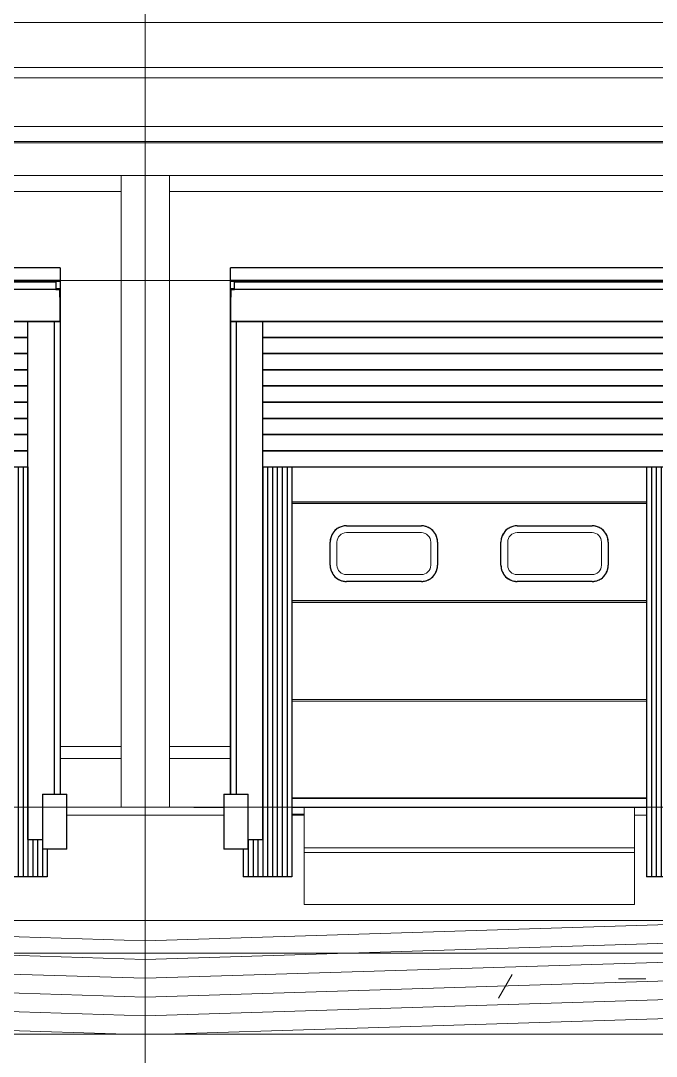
# Model space of a CAD drawing. Extents: x 692141 to 693595, y 1492301 to 1494225.
# Drawn here: x 692387.49 to 692391.41, y 1492374.68 to 1492381.07 of the extents above; entities that cross this region are included whole.
import ezdxf

# ---------------------------------------------------------------- set-up
doc = ezdxf.new("R2010")
doc.units = 0
doc.header["$MEASUREMENT"] = 0
for name, pattern in [('Centre', [7937.5, 1587.5, -1190.625, 3968.75, -1190.625]), ('Grid Line', [5556.25, 3175, -793.75, 793.75, -793.75]), ('Čárka', [3175, 1587.5, -1587.5])]:
    doc.linetypes.add(name, pattern=pattern)
for name, color, linetype, lineweight in [('A-COLS', 52, 'Continuous', 5), ('A-DETL-GENF', 92, 'Continuous', 5), ('A-FLOR', 192, 'Continuous', 5), ('A-FLOR-LEVL', 8, 'Grid Line', 5), ('A-GENM', 13, 'Continuous', 5), ('A-WALL-PATT', 111, 'Continuous', 5), ('S-BEAM', 12, 'Continuous', 5), ('S-GRID', 1, 'Continuous', 5)]:
    doc.layers.add(name, color=color, linetype=linetype, lineweight=lineweight)
doc.layers.add('A-DOOR', color=2, linetype='Continuous')
pattern_1 = [(0, (212730.054, 1200), (4064, 1016), [167.64, -2880.36, 167.64, -2880.36, -16256]), (0, (212730.054, 1200), (4064, 1016), [-6096, 167.64, -5928.36, 167.64, -2880.36, -7112]), (0, (212730.054, 1200), (4064, 1016), [-15240, 167.64, -1864.36, 167.64, -4912.36]), (120, (214254.054, 1708), (-2911.881810244989, 3011.527240979959), [167.64, -2880.36, 167.64, -2880.36, -16256]), (120, (214254.054, 1708), (-2911.881810244989, 3011.527240979959), [-6095.999999999999, 167.64, -5928.359999999999, 167.64, -2880.36, -7111.999999999999]), (120, (214254.054, 1708), (-2911.881810244989, 3011.527240979959), [-15240, 167.64, -1864.36, 167.64, -4912.359999999999]), (240, (214762.054, 3740), (-1152.118189755009, -4027.527240979959), [167.64, -2880.36, 167.64, -2880.36, -16256]), (240, (214762.054, 3740), (-1152.118189755009, -4027.527240979959), [-6096, 167.64, -5928.36, 167.64, -2880.36, -7112]), (240, (214762.054, 3740), (-1152.118189755009, -4027.527240979959), [-15240, 167.64, -1864.36, 167.64, -4912.36])]

# ---------------------------------------------------------------- blocks, each defined once
blk = doc.blocks.new('HAVI-DC_R19_AR_120_STRUCTURE_rvt-2-500_ELEVATION 4')
at = {"layer": 'S-BEAM'}
h = blk.add_hatch(dxfattribs=at)
h.set_pattern_fill('FP_109', color=256, style=0, pattern_type=2)
h.set_pattern_definition(pattern_1)
h.paths.add_polyline_path([(134637.418784823, 5200.000000000931), (138349.6363114673, 5200.000000000931), (138349.6363114673, 5300.068639883461), (130649.6363114673, 5300.068639883461), (130649.6363114673, 5200.000000000931), (134114.1084920922, 5200.000000000931)], flags=0)
h = blk.add_hatch(dxfattribs=at)
h.set_pattern_fill('FP_109', color=256, style=0, pattern_type=2)
h.set_pattern_definition(pattern_1)
h.paths.add_polyline_path([(130499.6363114689, 0), (138499.6363114754, 0), (138499.6363114754, 500.0000000013763), (130499.6363114689, 500.0000000013763)], flags=0)
h.paths.add_polyline_path([(132020.8673211689, 700.0000000014002), (138499.6363114754, 700.0000000014002), (138499.6363114754, 1400.00000000138), (138014.7863138007, 1400.00000000138), (138014.7863138007, 1139.999999997003), (137894.7863138007, 1139.999999997003), (137894.7863138007, 969.9999999969727), (137594.7863138007, 969.9999999969727), (137594.7863138007, 1400.00000000138), (137519.7546187947, 1400.00000000138), (137519.7546187947, 799.9999999999914), (135479.7546187947, 799.9999999999914), (135479.7546187947, 1400.00000000138), (135404.7863138007, 1400.00000000138), (135404.7863138007, 969.9999999969727), (135104.7863138007, 969.9999999969727), (135104.7863138007, 1139.999999997003), (134984.7863138007, 1139.999999997003), (134984.7863138007, 1400.00000000138), (134014.7863138008, 1400.00000000138), (134014.7863138008, 1139.999999997003), (133894.7863138007, 1139.999999997003), (133894.7863138007, 969.9999999969727), (133594.7863138007, 969.9999999969727), (133590.7981993614, 1400.00000000138), (133519.636311469, 1400.00000000138), (133519.636311469, 799.9999999999914), (131479.6363114689, 799.9999999999914), (131479.6363114689, 1400.00000000138), (131404.7863138008, 1400.00000000138), (131404.7863138008, 969.9999999969727), (131104.7863138008, 969.9999999969727), (131104.7863138008, 1139.999999997003), (130984.7863138007, 1139.999999997003), (130984.7863138007, 1400.00000000138), (130499.6363114689, 1400.00000000138), (130499.6363114689, 700.0000000014002), (131381.6363114702, 700.0000000014002)], flags=0)
at = {"layer": 'S-BEAM', "color": 7}
for p, q in [((122649.6363114721, 5200.000000000933), (130349.6363114673, 5200.000000000933)), ((130649.6363114673, 5200.000000000933), (138349.6363114674, 5200.000000000933)), ((130014.6363114675, 1400.000000001379), (130499.6363114689, 1400.000000001379)), ((130499.6363114689, 700.0000000013845), (130499.6363114689, 1400.000000001379)), ((130499.6363114689, 1400.000000001379), (130984.7863138008, 1400.000000001379)), ((130499.6363114689, 1400.000000001379), (130499.6363114689, 700.0000000013845)), ((131404.7863138008, 1400.000000001379), (131479.636311469, 1400.000000001379)), ((131479.636311469, 800.0000000000101), (131479.636311469, 1400.000000001379)), ((133519.636311469, 1400.000000001379), (133590.7981993614, 1400.000000001379)), ((133519.636311469, 1400.000000001379), (133519.636311469, 800.0000000000101)), ((133519.636311469, 800.0000000000101), (131479.636311469, 800.0000000000101)), ((130499.6363114689, -7.749267894041622e-12), (130499.6363114689, 500.0000000013739)), ((130499.6363114689, 500.0000000013739), (130499.6363114689, -7.580069905088748e-12))]:
    blk.add_line(p, q, dxfattribs=at)
blk = doc.blocks.new('M_Rectangular Column - 300 x 300mm-1115310-500_ELEVATION 4')
at = {"layer": 'A-COLS'}
for p, q in [((162349.6363114674, 5300.068616973535), (162349.6363114674, 1400.000000001371)), ((162649.6363114674, 1400.000000001371), (162649.6363114674, 5300.068616973536)), ((162649.6363114674, 1400.000000001371), (162349.6363114674, 1400.000000001371))]:
    blk.add_line(p, q, dxfattribs=at)
blk = doc.blocks.new('Column Center Mark - Column Center Mark-439589-500_ELEVATION 4')
at = {"layer": 'A-DETL-GENF', "lineweight": 9}
for p, q in [((43649.75461878071, 74.99999999996534), (43649.75461878071, -75.00000000003465)), ((43574.75461878071, -3.465174813754857e-11), (43724.75461878071, -3.465174813754857e-11))]:
    blk.add_line(p, q, dxfattribs=at)
blk = doc.blocks.new('Door_ASSA-ABLOY DS6070B Inflatable shelter - Insulated wall-254569-500_ELEVATION 4')
at = {"layer": 'A-DOOR', "color": 47}
for p, q in [((127024.6363114675, 4652.807871864885), (127024.6363114675, 4729.999999996988)), ((129974.6363114675, 4729.999999996979), (127024.6363114675, 4729.999999996988)), ((129974.6363114675, 4729.999999996979), (129974.6363114675, 4652.807871864876)), ((127023.6363114675, 4649.999999996991), (127023.6363114675, 4598.999999996989)), ((127024.6363114675, 4647.691042939573), (127024.6363114675, 4652.807871864885)), ((127024.6363114675, 4652.807871864885), (129974.6363114675, 4652.807871864876)), ((127024.6363114675, 4644.684469772975), (127024.6363114675, 4647.691042939573)), ((129974.6363114675, 4647.691042939563), (127024.6363114675, 4647.691042939573)), ((129974.6363114675, 4644.684469772965), (127024.6363114675, 4644.684469772974)), ((127049.6363114675, 4598.999999996989), (127049.6363114675, 4647.69104293955)), ((129947.6363114675, 4641.364026622491), (127049.6363114675, 4641.364026622491)), ((129947.6363114675, 4647.691042939549), (129947.6363114675, 4598.999999997001)), ((129974.6363114675, 4652.807871864876), (129974.6363114675, 4647.691042939563)), ((129974.6363114675, 4647.691042939563), (129974.6363114675, 4644.684469772965)), ((129975.6363114675, 4598.999999997001), (129975.6363114675, 4649.999999996992)), ((127049.6363114675, 4598.99999999699), (127023.6363114675, 4598.99999999699)), ((127023.6363114675, 4598.999999996989), (127023.6363114675, 4538.99999999699)), ((127023.6363114675, 4538.99999999699), (127027.6363114675, 4538.99999999699)), ((127024.6363114675, 4547.999999996992), (127024.6363114675, 1479.999999996993)), ((127024.6363114675, 1479.999999996995), (127024.6363114675, 4538.999999997)), ((127027.6363114675, 4598.99999999703), (127027.6363114675, 4547.999999997031)), ((127027.6363114675, 4547.999999997032), (127027.6363114675, 4598.999999997029)), ((127027.6363114675, 4538.99999999699), (127027.6363114675, 4595.99999999699)), ((127027.6363114675, 4595.99999999699), (127049.4195402261, 4595.99999999699)), ((127027.6363114675, 4397.999999996989), (127027.6363114675, 4595.99999999699)), ((129971.6363114675, 4595.999999996991), (127027.6363114675, 4595.999999996991)), ((127049.6363114675, 4595.99999999699), (127049.6363114675, 4598.999999996989)), ((129975.6363114675, 4598.999999997001), (129947.6363114675, 4598.999999997001)), ((129947.6363114675, 4598.999999997001), (129947.6363114675, 4595.999999997001)), ((129947.6363114675, 4595.999999997001), (129971.6363114675, 4595.999999997001)), ((129971.6363114675, 4598.99999999703), (129971.6363114675, 4547.999999997031)), ((129971.6363114675, 4547.999999997032), (129971.6363114675, 4598.999999997029)), ((129971.6363114675, 4595.999999997001), (129971.6363114675, 4538.999999996992)), ((129971.6363114675, 4595.99999999699), (129971.6363114675, 4397.999999996989)), ((129971.6363114675, 4538.999999996991), (129975.6363114675, 4538.999999996991)), ((129974.6363114675, 4547.999999996992), (129974.6363114675, 1479.999999996993)), ((129974.6363114675, 4538.999999997), (129974.6363114675, 1479.999999996996)), ((129975.6363114675, 4538.999999996991), (129975.6363114675, 4598.999999997001)), ((127027.6363114675, 4394.999999996989), (127027.6363114675, 4397.999999996989)), ((129971.6363114675, 4397.999999996989), (127027.6363114675, 4397.999999996989)), ((129971.6363114675, 4397.999999996989), (127027.6363114675, 4397.999999996989)), ((129971.6363114675, 4394.99999999699), (127027.6363114675, 4394.99999999699)), ((127061.642967541, 1479.999999996993), (127061.642967541, 4394.999999996971)), ((129937.6296553938, 4394.999999996971), (129937.6296553938, 1479.999999996993)), ((129971.6363114675, 4397.999999996989), (129971.6363114675, 4394.999999996989)), ((126984.6363114675, 1479.999999996995), (127134.6363114675, 1479.999999996994)), ((126984.6363114675, 1479.999999996995), (126984.6363114675, 1139.999999996994)), ((127134.6363114675, 1139.999999996994), (127134.6363114675, 1479.999999996995)), ((129864.6363114675, 1479.999999997002), (130014.6363114675, 1479.999999997002)), ((129864.6363114675, 1479.999999997002), (129864.6363114675, 1139.999999997)), ((130014.6363114675, 1139.999999997), (130014.6363114675, 1479.999999997002)), ((127134.6363114675, 1139.999999996994), (126984.6363114675, 1139.999999996994)), ((130014.6363114675, 1139.999999997), (129864.6363114675, 1139.999999996999))]:
    blk.add_line(p, q, dxfattribs=at)
at = {"layer": 'A-DOOR', "color": 117}
for p, q in [((127027.6363114675, 4547.999999996993), (127027.6363114675, 4598.999999997008)), ((127027.6363114675, 4582.68366976728), (127027.6363114675, 4598.999999997009)), ((127027.6363114675, 4556.584353991191), (127027.6363114675, 4582.68366976728)), ((129971.6363114675, 4598.999999997011), (129971.6363114675, 4547.999999996998)), ((129971.6363114675, 4598.999999996999), (129971.6363114675, 4582.68366976727)), ((129971.6363114675, 4582.68366976727), (129971.6363114675, 4556.584353991181)), ((127224.6363114675, 1199.999999996987), (127224.6363114675, 4394.999999997)), ((129774.6363114675, 1199.999999996988), (129774.6363114675, 4394.99999999696)), ((127134.6363114675, 1199.999999996987), (127224.6363114675, 1199.999999996987)), ((129774.6363114675, 1199.999999996988), (129864.6363114675, 1199.999999996988))]:
    blk.add_line(p, q, dxfattribs=at)
at = {"layer": 'A-DOOR', "color": 130}
for p, q in [((129774.6363114674, 4299.99999999708), (127224.6363114674, 4299.99999999708)), ((127224.6363114674, 4299.999999997044), (129774.6363114674, 4299.999999997044)), ((129774.6363114674, 4199.999999997067), (127224.6363114674, 4199.999999997067)), ((127224.6363114674, 4199.999999997067), (129774.6363114674, 4199.999999997067)), ((129774.6363114674, 4099.999999997055), (127224.6363114674, 4099.999999997055)), ((127224.6363114674, 4099.999999997055), (129774.6363114674, 4099.999999997055)), ((129774.6363114674, 3999.999999997044), (127224.6363114674, 3999.999999997044)), ((127224.6363114674, 3999.999999997044), (129774.6363114674, 3999.999999997044)), ((129774.6363114674, 3899.999999997066), (127224.6363114674, 3899.999999997066)), ((127224.6363114674, 3899.999999997066), (129774.6363114674, 3899.999999997066)), ((129774.6363114674, 3799.999999997089), (127224.6363114674, 3799.999999997089)), ((127224.6363114674, 3799.999999997054), (129774.6363114674, 3799.999999997054)), ((129774.6363114674, 3699.999999997077), (127224.6363114674, 3699.999999997077)), ((127224.6363114674, 3699.999999997077), (129774.6363114674, 3699.999999997077)), ((129774.6363114674, 3599.999999997065), (127224.6363114674, 3599.999999997065)), ((127224.6363114674, 3599.999999997065), (129774.6363114674, 3599.999999997065)), ((127224.6363114675, 3500.073277789998), (127224.6363114675, 969.9999999969889)), ((127224.6363114675, 3500.073277789998), (127224.6363114675, 969.9999999969889)), ((127224.6363114674, 3499.999999997088), (129774.6363114674, 3499.999999997088)), ((127254.6363114675, 3500.091597238241), (127254.6363114675, 1400.000000001407)), ((127254.6363114675, 3500.091597238241), (127254.6363114675, 969.9999999969889)), ((127284.6363114675, 3500.109916686441), (127284.6363114675, 969.9999999969879)), ((127284.6363114675, 3500.109916686441), (127284.6363114675, 969.9999999969889)), ((127314.6363114675, 3500.128236134684), (127314.6363114675, 1400.000000001406)), ((127314.6363114675, 3500.128236134684), (127314.6363114675, 969.9999999969879)), ((127344.6363114675, 3500.146555582926), (127344.6363114675, 969.9999999969879)), ((127344.6363114675, 3500.146555582926), (127344.6363114675, 969.9999999969879)), ((127374.6363114675, 3500.16487503117), (127374.6363114675, 1400.000000001406)), ((127374.6363114675, 3500.16487503117), (127374.6363114675, 969.9999999969879)), ((127404.6363114675, 3500.18319447937), (127404.6363114675, 969.9999999969879)), ((129594.6363114675, 3499.99999999706), (129594.6363114675, 969.9999999969803)), ((129624.6363114675, 3499.99999999706), (129624.6363114675, 969.9999999969803)), ((129624.6363114675, 3499.99999999706), (129624.6363114675, 1400.000000001399)), ((129654.6363114675, 3499.99999999706), (129654.6363114675, 969.9999999969803)), ((129654.6363114675, 3499.99999999706), (129654.6363114675, 969.9999999969803)), ((129684.6363114675, 3499.99999999706), (129684.6363114675, 969.9999999969803)), ((129684.6363114675, 3499.99999999706), (129684.6363114675, 1400.000000001399)), ((129714.6363114675, 3499.99999999706), (129714.6363114675, 969.9999999969803)), ((129714.6363114675, 3499.99999999706), (129714.6363114675, 969.9999999969803)), ((129744.6363114675, 3499.99999999706), (129744.6363114675, 969.9999999969803)), ((129744.6363114675, 3499.99999999706), (129744.6363114675, 1400.000000001399)), ((129774.6363114675, 3499.99999999706), (129774.6363114675, 969.9999999969803)), ((129774.6363114675, 3499.99999999706), (129774.6363114675, 969.9999999969803)), ((127134.6363114675, 1199.999999996993), (127134.6363114675, 969.9999999969889)), ((127164.6363114675, 1199.999999996993), (127164.6363114675, 969.9999999969889)), ((127164.6363114675, 1199.999999996993), (127164.6363114675, 969.9999999969889)), ((127194.6363114675, 1199.999999996993), (127194.6363114675, 969.9999999969889)), ((129804.6363114675, 1199.999999996984), (129804.6363114675, 969.9999999969803)), ((129834.6363114675, 1199.999999996984), (129834.6363114675, 969.9999999969803)), ((129834.6363114675, 1199.999999996984), (129834.6363114675, 969.9999999969803)), ((129864.6363114675, 1199.999999996984), (129864.6363114675, 969.9999999969803)), ((127104.6363114675, 1139.999999997006), (127104.6363114675, 969.9999999969889)), ((129894.6363114675, 1139.999999996997), (129894.6363114675, 969.9999999969803)), ((127134.6363114675, 969.9999999969885), (127104.6363114675, 969.9999999969887)), ((127164.6363114675, 969.9999999969885), (127134.6363114675, 969.9999999969885)), ((127194.6363114675, 969.9999999969885), (127164.6363114675, 969.9999999969887)), ((127224.6363114675, 969.9999999969885), (127194.6363114675, 969.9999999969885)), ((127254.6363114675, 969.9999999969885), (127224.6363114675, 969.9999999969887)), ((127284.6363114675, 969.9999999969885), (127254.6363114675, 969.9999999969885)), ((127314.6363114675, 969.999999996988), (127284.6363114675, 969.9999999969881)), ((127344.6363114675, 969.999999996988), (127314.6363114675, 969.999999996988)), ((127374.6363114675, 969.999999996988), (127344.6363114675, 969.9999999969881)), ((127404.6363114675, 969.999999996988), (127374.6363114675, 969.999999996988)), ((129624.6363114675, 969.9999999969807), (129594.6363114675, 969.9999999969807)), ((129654.6363114675, 969.9999999969806), (129624.6363114675, 969.9999999969807)), ((129684.6363114675, 969.9999999969807), (129654.6363114675, 969.9999999969807)), ((129714.6363114675, 969.9999999969806), (129684.6363114675, 969.9999999969807)), ((129744.6363114675, 969.9999999969801), (129714.6363114675, 969.9999999969801)), ((129774.6363114675, 969.99999999698), (129744.6363114675, 969.9999999969801)), ((129804.6363114675, 969.9999999969801), (129774.6363114675, 969.9999999969801)), ((129834.6363114675, 969.99999999698), (129804.6363114675, 969.9999999969801)), ((129864.6363114675, 969.9999999969801), (129834.6363114675, 969.9999999969801)), ((129894.6363114675, 969.99999999698), (129864.6363114675, 969.9999999969801))]:
    blk.add_line(p, q, dxfattribs=at)
blk = doc.blocks.new('Doors_Industrial_Loading-Systems_Sectional-Overhead-Door_High-Lift_40mm - 2500 x 3000 mm-V88-500_ELEVATION 4')
at = {"layer": 'A-DOOR', "color": 7}
for p, q in [((133590.7981993614, 3273.999999996978), (131404.7863138008, 3273.999999996978)), ((131741.119647134, 3136.49999999713), (132204.119647134, 3136.49999999713)), ((131741.119647134, 3136.49999999713), (132204.119647134, 3136.49999999713)), ((132795.4529804674, 3136.499999997063), (133258.4529804674, 3136.499999997063)), ((132795.4529804674, 3136.499999997063), (133258.4529804674, 3136.499999997063)), ((131641.119647134, 2893.499999997032), (131641.119647134, 3036.49999999713)), ((131641.119647134, 2893.499999997032), (131641.119647134, 3036.49999999713)), ((132304.119647134, 3036.49999999713), (132304.119647134, 2893.499999997034)), ((132304.119647134, 3036.49999999713), (132304.119647134, 2893.499999997034)), ((132695.4529804674, 2893.499999996908), (132695.4529804674, 3036.499999997063)), ((132695.4529804674, 2893.499999996908), (132695.4529804674, 3036.499999997063)), ((133358.4529804674, 3036.499999997064), (133358.4529804674, 2893.499999996909)), ((133358.4529804674, 3036.499999997064), (133358.4529804674, 2893.499999996909)), ((132204.119647134, 2793.499999997033), (131741.119647134, 2793.499999997033)), ((132204.119647134, 2793.499999997034), (131741.119647134, 2793.499999997034)), ((133258.4529804674, 2793.499999996908), (132795.4529804674, 2793.499999996908)), ((133258.4529804674, 2793.499999996909), (132795.4529804674, 2793.499999996909)), ((131404.7863138008, 2675.02522143521), (133590.7981993614, 2675.02522143521)), ((131404.7863138008, 2675.02522143521), (133590.7981993614, 2675.02522143521)), ((133590.7981993614, 1455.025221435202), (131404.7863138008, 1455.025221435202)), ((131404.7863138008, 1455.025221435202), (133590.7981993614, 1455.025221435202)), ((131404.7863138008, 1399.99999999697), (133590.7981993614, 1399.99999999697))]:
    blk.add_line(p, q, dxfattribs=at)
at = {"layer": 'A-DOOR', "color": 1, "linetype": 'Čárka'}
blk.add_line((130799.7863138008, 1399.999999996979), (130984.7863138008, 1399.999999996979), dxfattribs=at)
at = {"layer": 'A-DOOR', "color": 7}
for centre, radius, start, end in [((131741.119647134, 3036.49999999713), 100, 90, 180), ((131741.119647134, 3036.49999999713), 100.0000000000109, 90, 105.0000000000013), ((132204.119647134, 3036.49999999713), 100, 74.9999999999971, 90), ((132204.119647134, 3036.49999999713), 100.0000000000002, 359.9999999999995, 90.00000000000014), ((132795.4529804674, 3036.499999997063), 100, 90, 180), ((132795.4529804674, 3036.499999997063), 100.0000000000109, 90, 105.0000000000013), ((133258.4529804674, 3036.499999997063), 100.0000000000002, 74.99999999999729, 90.00000000000014), ((133258.4529804674, 3036.499999997063), 100.0000000000005, 2.480832651541543e-13, 90.00000000000026), ((131741.119647134, 3036.49999999713), 99.99999999999581, 149.9999999999968, 158.0128132546776), ((131741.119647134, 3036.49999999713), 99.99999999999818, 129.5802092618944, 140.419790738173), ((131741.119647134, 3036.49999999713), 100.0000000000129, 111.9871867451105, 119.9999999999967), ((132204.119647134, 3036.49999999713), 100.0000000000146, 60.00000000000363, 68.01281325517955), ((132204.119647134, 3036.49999999713), 99.99999999998263, 39.58020926182238, 50.41979073807818), ((132204.119647134, 3036.49999999713), 100.0000000000129, 21.98718674556073, 29.99999999999895), ((132795.4529804674, 3036.499999997063), 100.0000000000097, 150.0000000000018, 158.0128132541122), ((132795.4529804674, 3036.499999997063), 100.0000000000227, 129.580209262126, 140.4197907379417), ((132795.4529804674, 3036.499999997063), 99.99999999998772, 111.9871867453653, 120.000000000003), ((133258.4529804674, 3036.499999997063), 99.99999999998491, 59.99999999999642, 68.01281325468604), ((133258.4529804674, 3036.499999997063), 100.0000000000149, 39.58020926191185, 50.41979073790098), ((133258.4529804674, 3036.499999997063), 100.0000000000129, 21.98718674544096, 29.99999999999912), ((131741.119647134, 3036.49999999713), 99.99999999999955, 165.0000000000016, 179.9999999999997), ((132204.119647134, 3036.49999999713), 100.0000000000109, 0, 14.99999999999999), ((132795.4529804674, 3036.499999997063), 99.99999999999955, 165.0000000000013, 179.9999999999997), ((133258.4529804674, 3036.499999997063), 100.0000000000109, 2.605510395055196e-13, 15.00000000000046), ((131741.119647134, 2893.499999997033), 100.0000000000109, 180.0000000000004, 195.0000000000004), ((131741.119647134, 2893.499999997033), 100.0000000000009, 180.0000000000002, 270.0000000000002), ((132204.119647134, 2893.499999997033), 100.0000000000005, 269.9999999999999, 2.544443745170813e-13), ((132204.119647134, 2893.499999997033), 100, 345.0000000000013, 0), ((132795.4529804674, 2893.499999996908), 100.0000000000109, 180.0000000000001, 194.9999999999999), ((132795.4529804674, 2893.499999996908), 100.0000000000009, 180.0000000000002, 270.0000000000002), ((133258.4529804674, 2893.499999996908), 100.0000000000007, 270, 3.88027671138549e-13), ((133258.4529804674, 2893.499999996908), 100, 345.0000000000015, 0), ((131741.119647134, 2893.499999997033), 99.99999999998772, 201.9871867461472, 210.0000000000011), ((131741.119647134, 2893.499999997033), 99.9999999999967, 219.5802092624, 230.4197907374136), ((132204.119647134, 2893.499999997033), 100.0000000000123, 309.5802092626176, 320.4197907375091), ((132204.119647134, 2893.499999997033), 99.99999999999987, 330.0000000000043, 338.0128132539534), ((132795.4529804674, 2893.499999996908), 100.0000000000129, 201.9871867457561, 209.9999999999987), ((132795.4529804674, 2893.499999996908), 100.0000000000111, 219.5802092620076, 230.4197907378703), ((133258.4529804674, 2893.499999996908), 100.0000000000051, 309.58020926226, 320.4197907380911), ((133258.4529804674, 2893.499999996908), 99.99999999999062, 330.0000000000067, 338.0128132546382), ((131741.119647134, 2893.499999997033), 99.99999999999469, 239.9999999999983, 248.0128132539139), ((131741.119647134, 2893.499999997033), 100.0000000000007, 254.9999999999972, 270), ((132204.119647134, 2893.499999997033), 100.0000000000109, 269.9999999999996, 285.000000000001), ((132204.119647134, 2893.499999997033), 100.0000000000129, 291.9871867459534, 299.9999999999966), ((132795.4529804674, 2893.499999996908), 100.0000000000223, 240.0000000000053, 248.0128132547661), ((132795.4529804674, 2893.499999996908), 100.0000000000005, 254.999999999997, 269.9999999999999), ((133258.4529804674, 2893.499999996908), 100.0000000000109, 269.9999999999996, 285.000000000001), ((133258.4529804674, 2893.499999996908), 100.0000000000129, 291.9871867451104, 299.9999999999965)]:
    blk.add_arc(centre, radius, start, end, dxfattribs=at)
at = {"layer": 'A-GENM', "color": 7}
for p, q in [((131404.7863138008, 3285.02522143521), (133590.7981993614, 3285.02522143521)), ((131404.7863138008, 3285.02522143521), (133590.7981993614, 3285.02522143521)), ((131741.119647134, 3136.499999996981), (132204.119647134, 3136.499999996981)), ((132795.4529804674, 3136.499999996981), (133258.4529804674, 3136.499999996981)), ((132204.119647134, 3094.499999996981), (131741.119647134, 3094.499999996981)), ((132204.119647134, 3094.499999996981), (131741.119647134, 3094.499999996981)), ((133258.4529804674, 3094.499999996981), (132795.4529804674, 3094.499999996981)), ((133258.4529804674, 3094.499999996981), (132795.4529804674, 3094.499999996981)), ((131641.119647134, 2893.499999996981), (131641.119647134, 3036.499999996981)), ((131683.119647134, 3036.499999996981), (131683.119647134, 2893.499999996981)), ((131683.119647134, 3036.499999996981), (131683.119647134, 2893.499999996981)), ((132262.119647134, 2893.499999996981), (132262.119647134, 3036.499999996981)), ((132262.119647134, 2893.499999996981), (132262.119647134, 3036.499999996982)), ((132304.119647134, 3036.499999996982), (132304.119647134, 2893.499999996981)), ((132695.4529804674, 2893.499999996981), (132695.4529804674, 3036.499999996981)), ((132737.4529804674, 3036.499999996981), (132737.4529804674, 2893.499999996981)), ((132737.4529804674, 3036.499999996981), (132737.4529804674, 2893.499999996981)), ((133316.4529804674, 2893.499999996981), (133316.4529804674, 3036.499999996981)), ((133316.4529804674, 2893.499999996981), (133316.4529804674, 3036.499999996982)), ((133358.4529804674, 3036.499999996982), (133358.4529804674, 2893.499999996981)), ((131741.119647134, 2835.499999996982), (132204.119647134, 2835.499999996982)), ((131741.119647134, 2835.499999996982), (132204.119647134, 2835.499999996982)), ((132795.4529804674, 2835.499999996982), (133258.4529804674, 2835.499999996982)), ((132795.4529804674, 2835.499999996982), (133258.4529804674, 2835.499999996982)), ((132204.119647134, 2793.499999996981), (131741.119647134, 2793.499999996981)), ((133258.4529804674, 2793.499999996981), (132795.4529804674, 2793.499999996981)), ((133590.7981993614, 2663.99999999698), (131404.7863138008, 2663.99999999698)), ((131404.7863138008, 2065.025221435211), (133590.7981993614, 2065.025221435211)), ((131404.7863138008, 2065.025221435211), (133590.7981993614, 2065.025221435211)), ((133590.7981993614, 2053.999999996979), (131404.7863138008, 2053.999999996979)), ((131404.7863138008, 1455.025221435211), (133590.7981993614, 1455.025221435211)), ((131404.7863138008, 1455.025221435211), (133590.7981993614, 1455.025221435211))]:
    blk.add_line(p, q, dxfattribs=at)
for centre, radius, start, end in [((131741.119647134, 3036.499999996981), 100.0000000000005, 90.00000000000026, 180.0000000000002), ((132204.119647134, 3036.499999996981), 100.0000000000005, 5.152498583970897e-13, 90.00000000000026), ((132795.4529804674, 3036.499999996981), 100.0000000000005, 90.00000000000026, 180.0000000000002), ((133258.4529804674, 3036.499999996981), 100, 5.216109677600168e-13, 90.00000000000026), ((131741.119647134, 3036.499999996981), 58, 90, 180), ((131741.119647134, 3036.499999996981), 58, 90, 180), ((132204.119647134, 3036.499999996981), 58, 0, 90), ((132204.119647134, 3036.499999996981), 58, 8.984518603637631e-13, 90), ((132795.4529804674, 3036.499999996981), 58, 90, 180), ((132795.4529804674, 3036.499999996981), 58, 90, 180), ((133258.4529804674, 3036.499999996981), 58, 0, 90), ((133258.4529804674, 3036.499999996981), 58, 8.984518603637631e-13, 90), ((131741.119647134, 2893.499999996981), 100.0000000000005, 180.0000000000002, 269.9999999999999), ((131741.119647134, 2893.499999996981), 58.00000000000009, 180.0000000000002, 269.9999999999999), ((131741.119647134, 2893.499999996981), 58, 180, 269.9999999999996), ((132204.119647134, 2893.499999996981), 58, 269.9999999999996, 0), ((132204.119647134, 2893.499999996981), 58, 269.9999999999996, 0), ((132204.119647134, 2893.499999996981), 100, 269.9999999999996, 0), ((132795.4529804674, 2893.499999996981), 100.0000000000005, 180.0000000000002, 269.9999999999999), ((132795.4529804674, 2893.499999996981), 58.00000000000009, 180.0000000000002, 269.9999999999999), ((132795.4529804674, 2893.499999996981), 58, 180, 269.9999999999996), ((133258.4529804674, 2893.499999996981), 58, 269.9999999999996, 0), ((133258.4529804674, 2893.499999996981), 58, 269.9999999999996, 0), ((133258.4529804674, 2893.499999996981), 99.9999999999709, 269.9999999999996, 0)]:
    blk.add_arc(centre, radius, start, end, dxfattribs=at)
blk = doc.blocks.new('Door_ASSA-ABLOY DS6070B Inflatable shelter - Insulated wall-V73-500_ELEVATION 4')
at = {"layer": 'A-DOOR', "color": 47}
for p, q in [((123024.6363114675, 4652.807871864885), (123024.6363114675, 4729.999999996988)), ((125974.6363114675, 4729.999999996979), (123024.6363114675, 4729.999999996988)), ((125974.6363114675, 4729.999999996979), (125974.6363114675, 4652.807871864876)), ((123023.6363114675, 4649.999999996991), (123023.6363114675, 4598.999999996989)), ((123024.6363114675, 4647.691042939573), (123024.6363114675, 4652.807871864885)), ((123024.6363114675, 4652.807871864885), (125974.6363114675, 4652.807871864876)), ((123024.6363114675, 4644.684469772975), (123024.6363114675, 4647.691042939573)), ((125974.6363114675, 4647.691042939563), (123024.6363114675, 4647.691042939573)), ((125974.6363114675, 4644.684469772965), (123024.6363114675, 4644.684469772974)), ((123049.6363114675, 4598.999999996989), (123049.6363114675, 4647.69104293955)), ((125947.6363114675, 4641.364026622491), (123049.6363114675, 4641.364026622491)), ((125947.6363114675, 4647.691042939549), (125947.6363114675, 4598.999999997001)), ((125974.6363114675, 4652.807871864876), (125974.6363114675, 4647.691042939563)), ((125974.6363114675, 4647.691042939563), (125974.6363114675, 4644.684469772965)), ((125975.6363114675, 4598.999999997001), (125975.6363114675, 4649.999999996992)), ((123049.6363114675, 4598.99999999699), (123023.6363114675, 4598.99999999699)), ((123023.6363114675, 4598.999999996989), (123023.6363114675, 4538.99999999699)), ((123023.6363114675, 4538.99999999699), (123027.6363114675, 4538.99999999699)), ((123024.6363114675, 4547.999999996992), (123024.6363114675, 1479.999999996993)), ((123024.6363114675, 1479.999999996995), (123024.6363114675, 4538.999999997)), ((123027.6363114675, 4598.99999999703), (123027.6363114675, 4547.999999997031)), ((123027.6363114675, 4547.999999997032), (123027.6363114675, 4598.999999997029)), ((123027.6363114675, 4538.99999999699), (123027.6363114675, 4595.99999999699)), ((123027.6363114675, 4595.99999999699), (123049.6363114675, 4595.99999999699)), ((123027.6363114675, 4397.999999996989), (123027.6363114675, 4595.99999999699)), ((125971.6363114675, 4595.999999996991), (123027.6363114675, 4595.999999996991)), ((123049.6363114675, 4595.99999999699), (123049.6363114675, 4598.999999996989)), ((125975.6363114675, 4598.999999997001), (125947.6363114675, 4598.999999997001)), ((125947.6363114675, 4598.999999997001), (125947.6363114675, 4595.999999997001)), ((125947.6363114675, 4595.999999997001), (125971.6363114675, 4595.999999997001)), ((125971.6363114675, 4598.99999999703), (125971.6363114675, 4547.999999997031)), ((125971.6363114675, 4547.999999997032), (125971.6363114675, 4598.999999997029)), ((125971.6363114675, 4595.999999997001), (125971.6363114675, 4538.999999996992)), ((125971.6363114675, 4595.99999999699), (125971.6363114675, 4397.999999996989)), ((125971.6363114675, 4538.999999996991), (125975.6363114675, 4538.999999996991)), ((125974.6363114675, 4547.999999996992), (125974.6363114675, 1479.999999996993)), ((125974.6363114675, 4538.999999997), (125974.6363114675, 1479.999999996996)), ((125975.6363114675, 4538.999999996991), (125975.6363114675, 4598.999999997001)), ((123027.6363114675, 4394.999999996989), (123027.6363114675, 4397.999999996989)), ((125971.6363114675, 4397.999999996989), (123027.6363114675, 4397.999999996989)), ((125971.6363114675, 4397.999999996989), (123027.6363114675, 4397.999999996989)), ((125971.6363114675, 4394.99999999699), (123027.6363114675, 4394.99999999699)), ((123061.642967541, 1479.999999996993), (123061.642967541, 4394.999999996971)), ((125937.6296553938, 4394.999999996971), (125937.6296553938, 1479.999999996993)), ((125971.6363114675, 4397.999999996989), (125971.6363114675, 4394.999999996989)), ((122984.6363114675, 1479.999999996995), (123134.6363114675, 1479.999999996994)), ((122984.6363114675, 1479.999999996995), (122984.6363114675, 1139.999999996994)), ((123134.6363114675, 1139.999999996994), (123134.6363114675, 1479.999999996995)), ((125864.6363114675, 1479.999999997002), (126014.6363114675, 1479.999999997002)), ((125864.6363114675, 1479.999999997002), (125864.6363114675, 1139.999999997)), ((126014.6363114675, 1139.999999997), (126014.6363114675, 1479.999999997002)), ((123134.6363114675, 1139.999999996994), (122984.6363114675, 1139.999999996994)), ((126014.6363114675, 1139.999999997), (125864.6363114675, 1139.999999996999))]:
    blk.add_line(p, q, dxfattribs=at)
at = {"layer": 'A-DOOR', "color": 117}
for p, q in [((123027.6363114675, 4547.999999996993), (123027.6363114675, 4598.999999997008)), ((123027.6363114675, 4582.68366976728), (123027.6363114675, 4598.999999997009)), ((123027.6363114675, 4556.584353991191), (123027.6363114675, 4582.68366976728)), ((125971.6363114675, 4598.999999997011), (125971.6363114675, 4547.999999996998)), ((125971.6363114675, 4598.999999996999), (125971.6363114675, 4582.68366976727)), ((125971.6363114675, 4582.68366976727), (125971.6363114675, 4556.584353991181)), ((123224.6363114675, 1199.999999996987), (123224.6363114675, 4394.999999997)), ((125774.6363114675, 1199.999999996988), (125774.6363114675, 4394.99999999696)), ((123134.6363114675, 1199.999999996987), (123224.6363114675, 1199.999999996987)), ((125774.6363114675, 1199.999999996988), (125864.6363114675, 1199.999999996988))]:
    blk.add_line(p, q, dxfattribs=at)
at = {"layer": 'A-DOOR', "color": 130}
for p, q in [((125774.6363114674, 4299.99999999708), (123224.6363114674, 4299.99999999708)), ((123224.6363114674, 4299.999999997044), (125774.6363114674, 4299.999999997044)), ((125774.6363114674, 4199.999999997067), (123224.6363114674, 4199.999999997067)), ((123224.6363114674, 4199.999999997067), (125774.6363114674, 4199.999999997067)), ((125774.6363114674, 4099.999999997055), (123224.6363114674, 4099.999999997055)), ((123224.6363114674, 4099.999999997055), (125774.6363114674, 4099.999999997055)), ((125774.6363114674, 3999.999999997044), (123224.6363114674, 3999.999999997044)), ((123224.6363114674, 3999.999999997044), (125774.6363114674, 3999.999999997044)), ((125774.6363114674, 3899.999999997066), (123224.6363114674, 3899.999999997066)), ((123224.6363114674, 3899.999999997066), (125774.6363114674, 3899.999999997066)), ((125774.6363114674, 3799.999999997089), (123224.6363114674, 3799.999999997089)), ((123224.6363114674, 3799.999999997054), (125774.6363114674, 3799.999999997054)), ((125774.6363114674, 3699.999999997077), (123224.6363114674, 3699.999999997077)), ((123224.6363114674, 3699.999999997077), (125774.6363114674, 3699.999999997077)), ((125774.6363114674, 3599.999999997065), (123224.6363114674, 3599.999999997065)), ((123224.6363114674, 3599.999999997065), (125774.6363114674, 3599.999999997065)), ((123224.6363114675, 3500.073277789998), (123224.6363114675, 969.9999999969889)), ((123224.6363114675, 3500.073277789998), (123224.6363114675, 969.9999999969889)), ((123224.6363114674, 3499.999999997088), (125774.6363114674, 3499.999999997088)), ((123254.6363114675, 3500.091597238241), (123254.6363114675, 1400.000000001407)), ((123254.6363114675, 3500.091597238241), (123254.6363114675, 969.9999999969889)), ((123284.6363114675, 3500.109916686441), (123284.6363114675, 969.9999999969879)), ((123284.6363114675, 3500.109916686441), (123284.6363114675, 969.9999999969889)), ((123314.6363114675, 3500.128236134684), (123314.6363114675, 1400.000000001406)), ((123314.6363114675, 3500.128236134684), (123314.6363114675, 969.9999999969879)), ((123344.6363114675, 3500.146555582926), (123344.6363114675, 969.9999999969879)), ((123344.6363114675, 3500.146555582926), (123344.6363114675, 969.9999999969879)), ((123374.6363114675, 3500.16487503117), (123374.6363114675, 1400.000000001406)), ((123374.6363114675, 3500.16487503117), (123374.6363114675, 969.9999999969879)), ((123404.6363114675, 3500.18319447937), (123404.6363114675, 969.9999999969879)), ((125594.6363114675, 3499.99999999706), (125594.6363114675, 969.9999999969803)), ((125624.6363114675, 3499.99999999706), (125624.6363114675, 969.9999999969803)), ((125624.6363114675, 3499.99999999706), (125624.6363114675, 1400.000000001399)), ((125654.6363114675, 3499.99999999706), (125654.6363114675, 969.9999999969803)), ((125654.6363114675, 3499.99999999706), (125654.6363114675, 969.9999999969803)), ((125684.6363114675, 3499.99999999706), (125684.6363114675, 969.9999999969803)), ((125684.6363114675, 3499.99999999706), (125684.6363114675, 1400.000000001399)), ((125714.6363114675, 3499.99999999706), (125714.6363114675, 969.9999999969803)), ((125714.6363114675, 3499.99999999706), (125714.6363114675, 969.9999999969803)), ((125744.6363114675, 3499.99999999706), (125744.6363114675, 969.9999999969803)), ((125744.6363114675, 3499.99999999706), (125744.6363114675, 1400.000000001399)), ((125774.6363114675, 3499.99999999706), (125774.6363114675, 969.9999999969803)), ((125774.6363114675, 3499.99999999706), (125774.6363114675, 969.9999999969803)), ((123134.6363114675, 1199.999999996993), (123134.6363114675, 969.9999999969889)), ((123164.6363114675, 1199.999999996993), (123164.6363114675, 969.9999999969889)), ((123164.6363114675, 1199.999999996993), (123164.6363114675, 969.9999999969889)), ((123194.6363114675, 1199.999999996993), (123194.6363114675, 969.9999999969889)), ((125804.6363114675, 1199.999999996984), (125804.6363114675, 969.9999999969803)), ((125834.6363114675, 1199.999999996984), (125834.6363114675, 969.9999999969803)), ((125834.6363114675, 1199.999999996984), (125834.6363114675, 969.9999999969803)), ((125864.6363114675, 1199.999999996984), (125864.6363114675, 969.9999999969803)), ((123104.6363114675, 1139.999999997006), (123104.6363114675, 969.9999999969889)), ((125894.6363114675, 1139.999999996997), (125894.6363114675, 969.9999999969803)), ((123134.6363114675, 969.9999999969885), (123104.6363114675, 969.9999999969887)), ((123164.6363114675, 969.9999999969885), (123134.6363114675, 969.9999999969885)), ((123194.6363114675, 969.9999999969885), (123164.6363114675, 969.9999999969887)), ((123224.6363114675, 969.9999999969885), (123194.6363114675, 969.9999999969885)), ((123254.6363114675, 969.9999999969885), (123224.6363114675, 969.9999999969887)), ((123284.6363114675, 969.9999999969885), (123254.6363114675, 969.9999999969885)), ((123314.6363114675, 969.999999996988), (123284.6363114675, 969.9999999969881)), ((123344.6363114675, 969.999999996988), (123314.6363114675, 969.999999996988)), ((123374.6363114675, 969.999999996988), (123344.6363114675, 969.9999999969881)), ((123404.6363114675, 969.999999996988), (123374.6363114675, 969.999999996988)), ((125624.6363114675, 969.9999999969807), (125594.6363114675, 969.9999999969807)), ((125654.6363114675, 969.9999999969806), (125624.6363114675, 969.9999999969807)), ((125684.6363114675, 969.9999999969807), (125654.6363114675, 969.9999999969807)), ((125714.6363114675, 969.9999999969806), (125684.6363114675, 969.9999999969807)), ((125744.6363114675, 969.9999999969801), (125714.6363114675, 969.9999999969801)), ((125774.6363114675, 969.99999999698), (125744.6363114675, 969.9999999969801)), ((125804.6363114675, 969.9999999969801), (125774.6363114675, 969.9999999969801)), ((125834.6363114675, 969.99999999698), (125804.6363114675, 969.9999999969801)), ((125864.6363114675, 969.9999999969801), (125834.6363114675, 969.9999999969801)), ((125894.6363114675, 969.99999999698), (125864.6363114675, 969.9999999969801))]:
    blk.add_line(p, q, dxfattribs=at)
blk = doc.blocks.new('H-Wide Flange Beams - H250x125x29_6-2030162-500_ELEVATION 4')
at = {"layer": 'S-BEAM', "color": 90, "lineweight": 9}
for p, q in [((98587.63631146718, 5509.000000001149), (110411.6363114672, 5509.000000001149)), ((98587.63631146718, 5509.000000001149), (110411.6363114672, 5509.000000001149)), ((98587.63631146718, 5500.000000001148), (110411.6363114672, 5500.000000001148))]:
    blk.add_line(p, q, dxfattribs=at)

msp = doc.modelspace()

# ---------------------------------------------------------------- linework, layer by layer
at = {"layer": 'A-FLOR', "color": 90, "lineweight": 9}
msp.add_line((692717.3624908916, 1492374.813383746), (692229.6700198601, 1492374.813383746), dxfattribs=at)
at = {"layer": 'A-FLOR-LEVL', "linetype": 'Centre'}
for p, q in [((692278.3000830481, 1492380.313383746), (692547.7862502306, 1492380.313383746)), ((692278.3000830481, 1492379.463383747), (692547.7862502306, 1492379.463383747)), ((692278.3000830481, 1492376.213383747), (692544.7862502306, 1492376.213383747)), ((692278.3000830481, 1492374.813383746), (692724.9906739572, 1492374.813383746))]:
    msp.add_line(p, q, dxfattribs=at)
at = {"layer": 'A-WALL-PATT', "color": 8}
for p, q in [((692430.4580527348, 1492381.055860893), (692332.3580527349, 1492381.055860893)), ((692430.4580527348, 1492380.779860893), (692332.3580527349, 1492380.779860893)), ((692430.4080527348, 1492380.779860893), (692332.4080527348, 1492380.779860893)), ((692430.4580527348, 1492380.714860893), (692332.3580527349, 1492380.714860893)), ((692430.4080527348, 1492380.714860893), (692332.4080527348, 1492380.714860893)), ((692430.4580527348, 1492380.414860893), (692332.3580527349, 1492380.414860893)), ((692332.6580527348, 1492380.113452386), (692430.1580527348, 1492380.113452386)), ((692389.1632027371, 1492379.013383746), (692391.3492146228, 1492379.013383746)), ((692387.7330527348, 1492376.588383746), (692388.1080436675, 1492376.588383746)), ((692388.1080436675, 1492376.588383746), (692388.1080436675, 1492376.513383746)), ((692388.4080436674, 1492376.513383746), (692388.4080436674, 1492376.588383746)), ((692388.4080527348, 1492376.588383746), (692388.7832027371, 1492376.588383746)), ((692388.1080436675, 1492376.513383746), (692387.7330527348, 1492376.513383746)), ((692388.1080436675, 1492376.213383746), (692388.1080436675, 1492376.513383746)), ((692388.4080436674, 1492376.513383746), (692388.4080436674, 1492376.213383746)), ((692388.7832027371, 1492376.513383746), (692388.4080527348, 1492376.513383746)), ((692387.7730527348, 1492376.213383746), (692388.7432027371, 1492376.213383746)), ((692387.7730527348, 1492376.213383746), (692388.1080436675, 1492376.213383746)), ((692387.7730527348, 1492376.213383746), (692388.7432027372, 1492376.213383746)), ((692388.4080436674, 1492376.213383746), (692388.7432027371, 1492376.213383746)), ((692389.1632027371, 1492376.213383746), (692391.3492146228, 1492376.213383746)), ((692388.7432027371, 1492376.163383747), (692387.7730527348, 1492376.163383747)), ((692389.2382027371, 1492376.163383747), (692389.1632027371, 1492376.163383747)), ((692389.2382027371, 1492375.613383747), (692389.2382027371, 1492376.163383747)), ((692391.3492146228, 1492376.163383747), (692391.2782027371, 1492376.163383747)), ((692391.2782027371, 1492376.163383747), (692391.2782027371, 1492375.613383747)), ((692391.2780527348, 1492375.963383746), (692389.2382027371, 1492375.963383746)), ((692391.2780527348, 1492375.933383747), (692389.2382027372, 1492375.933383747)), ((692391.2782027371, 1492375.613383747), (692389.2382027371, 1492375.613383747)), ((692376.3581089098, 1492375.513383746), (692428.0580527347, 1492375.513383746)), ((692384.2580436673, 1492375.513383746), (692388.2580436673, 1492375.38918337)), ((692392.2580527348, 1492375.513383746), (692388.2580436673, 1492375.389183088)), ((692388.2580436673, 1492375.513383746), (692388.2580436673, 1492374.813383746)), ((692384.2580436673, 1492375.397503217), (692388.2580436673, 1492375.273302841)), ((692392.2580527348, 1492375.397503217), (692388.2580436673, 1492375.27330256)), ((692428.0580527347, 1492375.313383746), (692376.3581089098, 1492375.313383746)), ((692384.2580436673, 1492375.281622689), (692388.2580436673, 1492375.157422312)), ((692392.2580527348, 1492375.281622689), (692388.2580436673, 1492375.15742203)), ((692384.2580436673, 1492375.165742159), (692388.2580436673, 1492375.041541783)), ((692392.2580527348, 1492375.165742159), (692388.2580436673, 1492375.041541501)), ((692384.2580436673, 1492375.04986163), (692388.2580436673, 1492374.925661254)), ((692392.2580527348, 1492375.04986163), (692388.2580436673, 1492374.925660972)), ((692384.2580436673, 1492374.933981101), (692388.1420046734, 1492374.813383746)), ((692392.2580527348, 1492374.933981101), (692388.3740917288, 1492374.813383746)), ((692376.3581089098, 1492374.813383746), (692428.0580527347, 1492374.813383746))]:
    msp.add_line(p, q, dxfattribs=at)
at = {"layer": 'S-GRID', "linetype": 'Grid Line'}
msp.add_line((692388.2580527348, 1492366.092463748), (692388.2580527348, 1492428.913383747), dxfattribs=at)

# ---------------------------------------------------------------- block references
at = {"layer": 'A-WALL-PATT', "color": 8, "xscale": 0.001, "yscale": 0.001, "zscale": 0.001}
for name, p in [('HAVI-DC_R19_AR_120_STRUCTURE_rvt-2-500_ELEVATION 4', (692257.7584164233, 1492374.813383746)), ('H-Wide Flange Beams - H250x125x29_6-2030162-500_ELEVATION 4', (692281.7584164233, 1492374.813383746)), ('M_Rectangular Column - 300 x 300mm-1115310-500_ELEVATION 4', (692225.7584164233, 1492374.813383746)), ('Door_ASSA-ABLOY DS6070B Inflatable shelter - Insulated wall-254569-500_ELEVATION 4', (692257.7584164233, 1492374.813383746)), ('Door_ASSA-ABLOY DS6070B Inflatable shelter - Insulated wall-V73-500_ELEVATION 4', (692265.7585664256, 1492374.813383746)), ('Doors_Industrial_Loading-Systems_Sectional-Overhead-Door_High-Lift_40mm - 2500 x 3000 mm-V88-500_ELEVATION 4', (692257.7584164233, 1492374.813383746)), ('Column Center Mark - Column Center Mark-439589-500_ELEVATION 4', (692344.608298116, 1492374.813383746)), ('Column Center Mark - Column Center Mark-439589-500_ELEVATION 4', (692344.608298116, 1492374.813383746))]:
    msp.add_blockref(name, p, dxfattribs=at)

doc.saveas('drawing.dxf')
